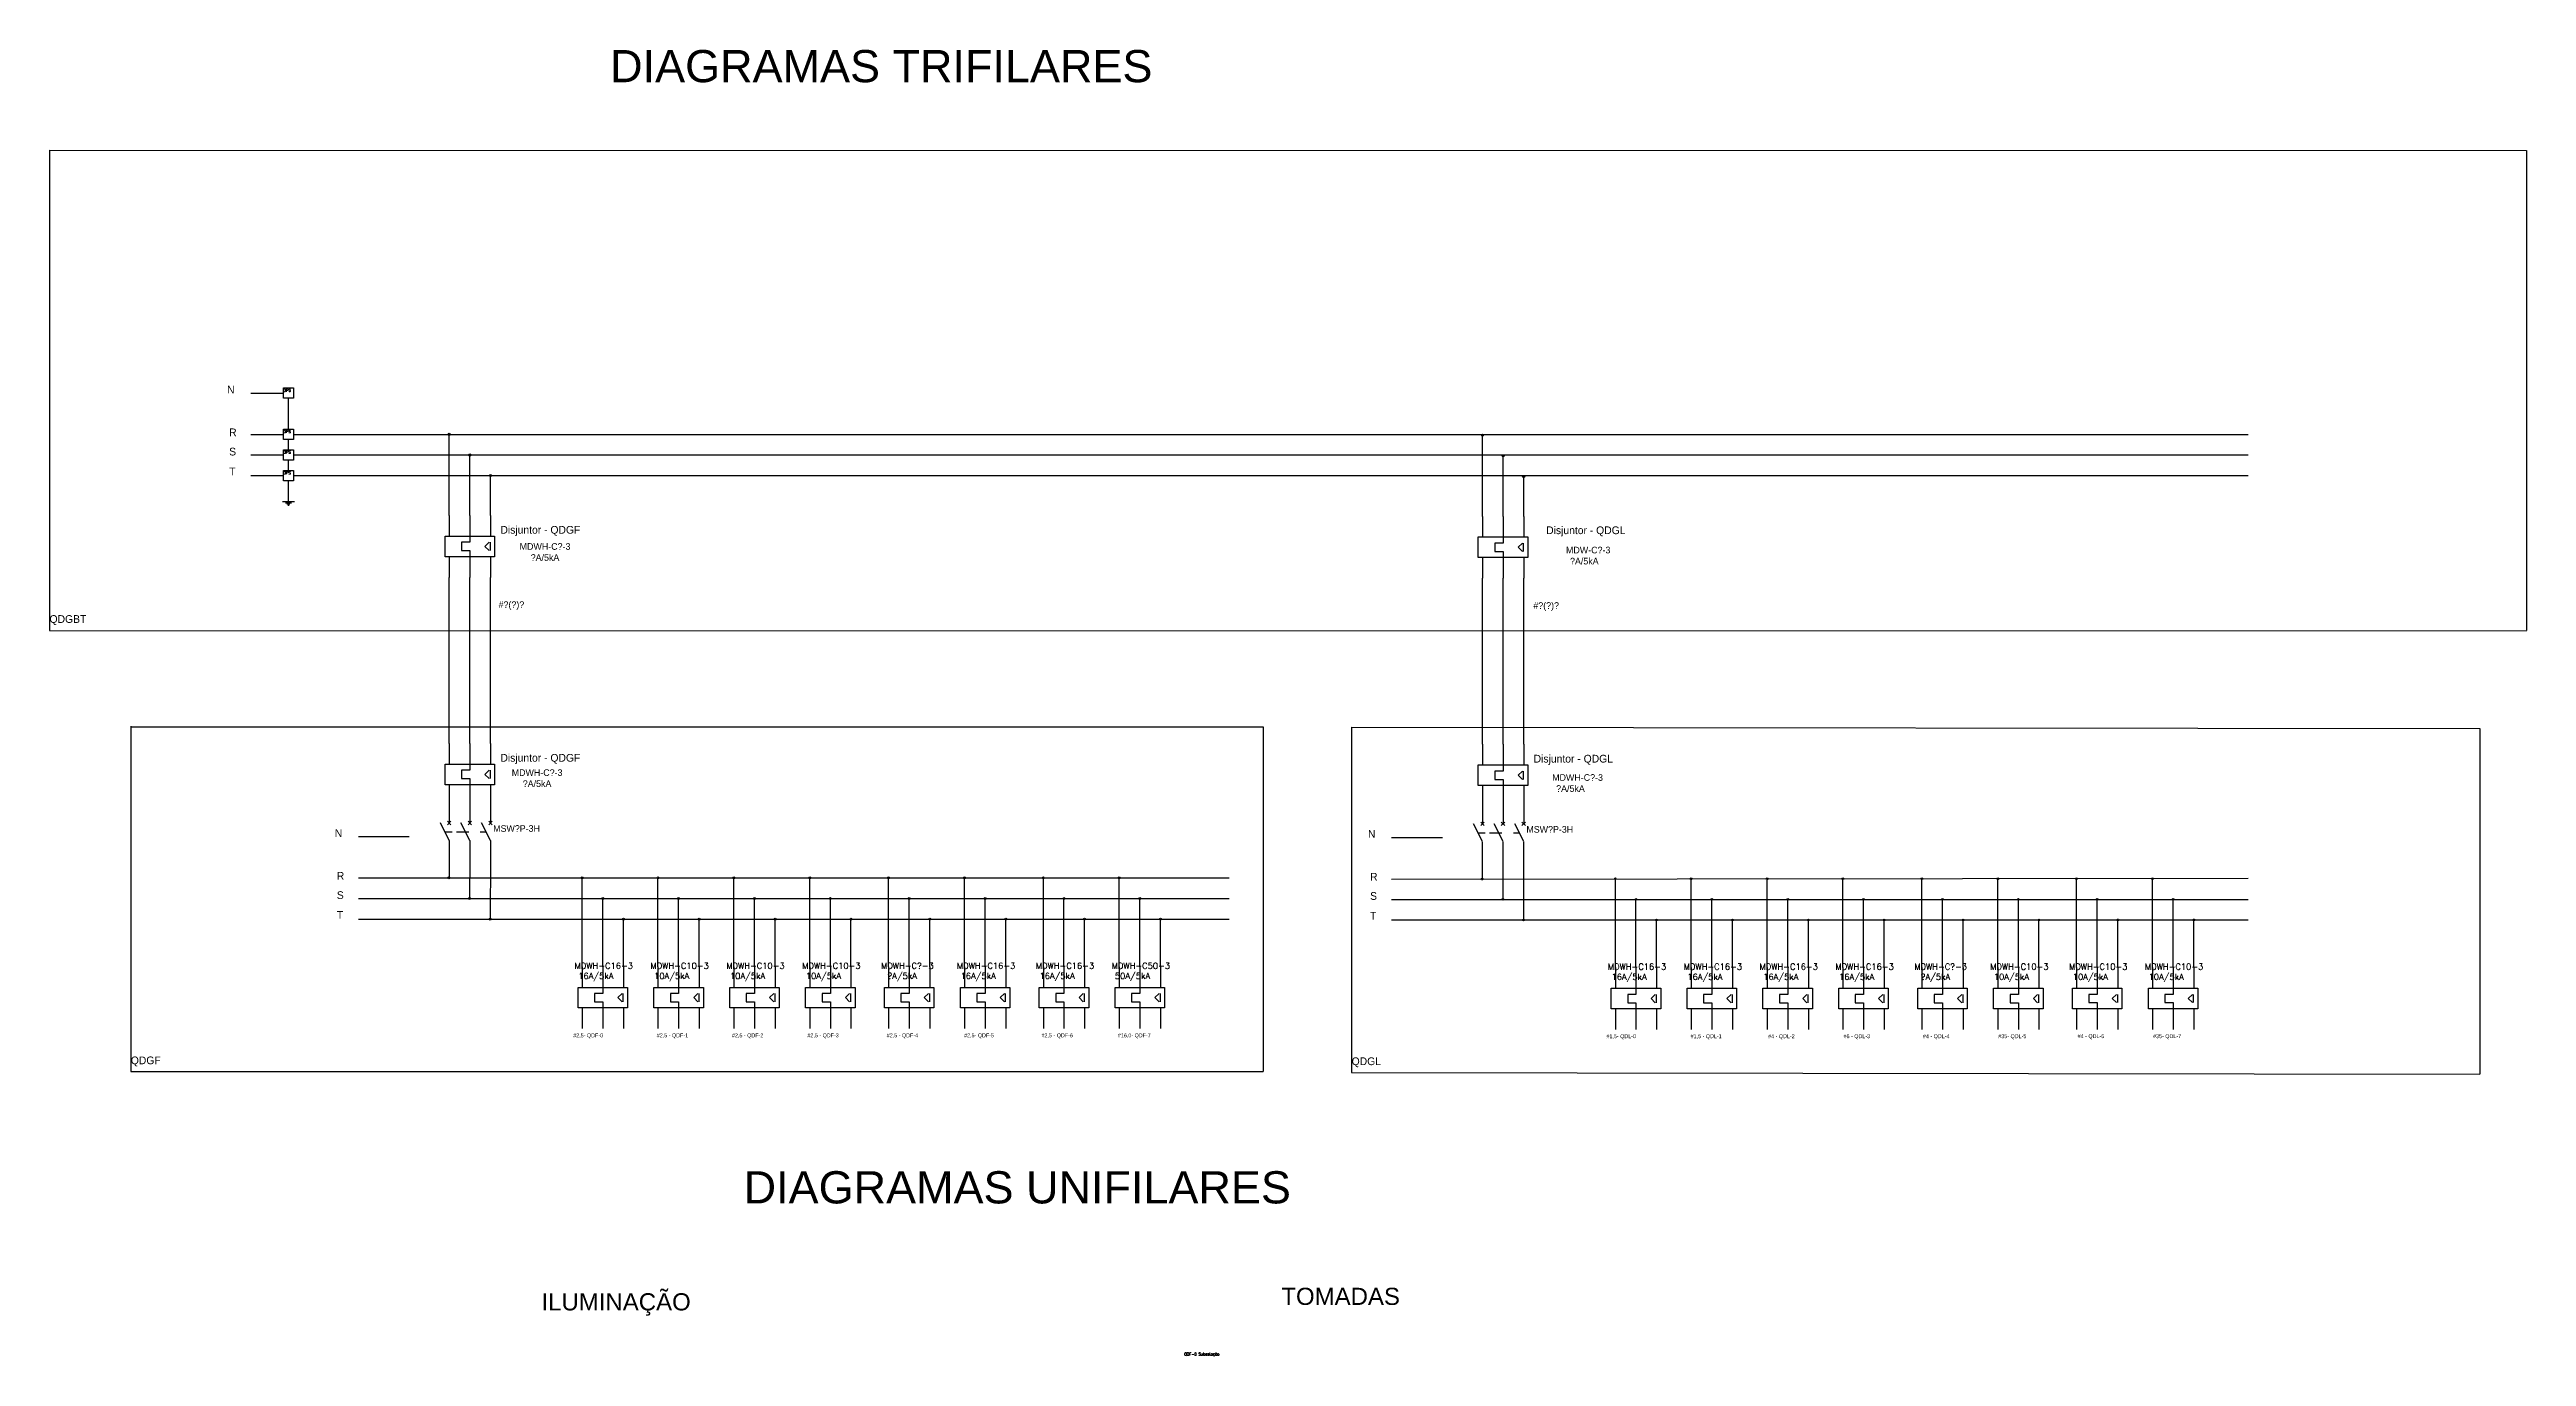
# Model space of a CAD drawing. Extents: x -259 to 641, y -96 to 322.
# Drawn here: x 443.4 to 641.4, y 211.3 to 315.8 of the extents above; entities that cross this region are included whole.
import ezdxf

# ---------------------------------------------------------------- set-up
doc = ezdxf.new("R2010")
doc.units = 0
doc.header["$MEASUREMENT"] = 0
doc.linetypes.add('CONTINU', pattern=[0])
for name, color, linetype in [('_ARQ-TEXTO', 4, 'Continuous'), ('ELET_TRIFILAR_TEXTO', 4, 'Continuous'), ('ELET_UNIFILAR_TEXTO', 4, 'Continuous')]:
    doc.layers.add(name, color=color, linetype=linetype)
doc.layers.add('ELET_TRIFILAR_DESENHO', color=5, linetype='Continuous', plot=False)
doc.styles.add('ROMANS', font='romans')
doc.styles.add('STYLE1', font='romans.shx')
doc.styles.add('textstyle4', font='arial.ttf')
doc.styles.add('textstyle5', font='')
doc.styles.get('textstyle5').set_extended_font_data('Standard')

# ---------------------------------------------------------------- blocks, each defined once
blk = doc.blocks.new('热件触点')
at = {"ltscale": 50}
for p, q in [((-10, 30), (-10, 20)), ((0, 30), (0, 20)), ((10, 30), (10, 20)), ((-4, 17), (-4, 13)), ((0, 17), (-4, 17)), ((-4, 13), (0, 13)), ((0, 20), (0, 17)), ((0, 13), (0, 10)), ((-10, 10), (-10, 0)), ((0, 10), (0, 0)), ((10, 10), (10, 0))]:
    blk.add_line(p, q, dxfattribs=at)
blk.add_lwpolyline([(-12, 20), (12, 20), (12, 10), (-12, 10)], close=True)

msp = doc.modelspace()

# ---------------------------------------------------------------- hatches: boundary and pattern name
at = {"layer": 'ELET_TRIFILAR_DESENHO', "ltscale": 50}
for points in [[(475.445, 285.071, 1), (475.281, 285.071, 1)], [(477.095, 283.422, 1), (476.93, 283.422, 1)], [(558.055, 285.001, 1), (557.89, 285.001, 1)], [(559.704, 283.352, 1), (559.539, 283.352, 1)], [(478.744, 281.773, 1), (478.579, 281.773, 1)], [(561.353, 281.703, 1), (561.188, 281.703, 1)], [(475.412, 249.612, 1), (475.271, 249.612, 1)], [(486.061, 249.612, 1), (485.92, 249.612, 1)], [(492.127, 249.612, 1), (491.985, 249.612, 1)], [(498.192, 249.612, 1), (498.051, 249.612, 1)], [(504.257, 249.612, 1), (504.116, 249.612, 1)], [(510.565, 249.613, 1), (510.424, 249.613, 1)], [(516.63, 249.613, 1), (516.489, 249.613, 1)], [(522.938, 249.614, 1), (522.797, 249.614, 1)], [(529.004, 249.614, 1), (528.862, 249.614, 1)], [(558.022, 249.516, 1), (557.881, 249.516, 1)], [(568.671, 249.541, 1), (568.53, 249.541, 1)], [(574.736, 249.541, 1), (574.595, 249.541, 1)], [(580.802, 249.541, 1), (580.66, 249.541, 1)], [(586.867, 249.541, 1), (586.726, 249.541, 1)], [(593.175, 249.543, 1), (593.034, 249.543, 1)], [(599.24, 249.543, 1), (599.099, 249.543, 1)], [(605.548, 249.544, 1), (605.407, 249.544, 1)], [(611.613, 249.544, 1), (611.472, 249.544, 1)], [(477.061, 247.963, 1), (476.92, 247.963, 1)], [(487.71, 247.963, 1), (487.569, 247.963, 1)], [(493.776, 247.963, 1), (493.635, 247.963, 1)], [(499.841, 247.963, 1), (499.7, 247.963, 1)], [(505.906, 247.963, 1), (505.765, 247.963, 1)], [(512.214, 247.963, 1), (512.073, 247.963, 1)], [(518.279, 247.963, 1), (518.138, 247.963, 1)], [(524.587, 247.964, 1), (524.446, 247.964, 1)], [(530.653, 247.964, 1), (530.512, 247.964, 1)], [(559.671, 247.892, 1), (559.53, 247.892, 1)], [(570.32, 247.892, 1), (570.179, 247.892, 1)], [(576.385, 247.892, 1), (576.244, 247.892, 1)], [(582.451, 247.892, 1), (582.31, 247.892, 1)], [(588.516, 247.892, 1), (588.375, 247.892, 1)], [(594.824, 247.892, 1), (594.683, 247.892, 1)], [(600.889, 247.892, 1), (600.748, 247.892, 1)], [(607.197, 247.894, 1), (607.056, 247.894, 1)], [(613.262, 247.894, 1), (613.121, 247.894, 1)], [(478.71, 246.313, 1), (478.569, 246.313, 1)], [(489.36, 246.313, 1), (489.218, 246.313, 1)], [(495.425, 246.313, 1), (495.284, 246.313, 1)], [(501.49, 246.313, 1), (501.349, 246.313, 1)], [(507.555, 246.313, 1), (507.414, 246.313, 1)], [(513.863, 246.315, 1), (513.722, 246.315, 1)], [(519.929, 246.315, 1), (519.787, 246.315, 1)], [(526.237, 246.316, 1), (526.095, 246.316, 1)], [(532.302, 246.316, 1), (532.161, 246.316, 1)], [(561.32, 246.243, 1), (561.179, 246.243, 1)], [(571.969, 246.243, 1), (571.828, 246.243, 1)], [(578.035, 246.243, 1), (577.893, 246.243, 1)], [(584.1, 246.243, 1), (583.959, 246.243, 1)], [(590.165, 246.243, 1), (590.024, 246.243, 1)], [(596.473, 246.244, 1), (596.332, 246.244, 1)], [(602.538, 246.244, 1), (602.397, 246.244, 1)], [(608.846, 246.246, 1), (608.705, 246.246, 1)], [(614.912, 246.246, 1), (614.77, 246.246, 1)]]:
    msp.add_hatch(color=256, dxfattribs=at).paths.add_polyline_path(points)

# ---------------------------------------------------------------- linework, layer by layer
at = {"layer": 'ELET_TRIFILAR_DESENHO'}
for p, q in [((443.412, 307.798), (443.409, 269.383)), ((443.412, 307.8), (641.445, 307.76)), ((641.445, 307.761), (641.442, 269.382)), ((475.363, 278.587), (475.363, 285.071)), ((477.012, 278.587), (477.012, 283.422)), ((557.973, 278.517), (557.973, 285.001)), ((559.622, 278.517), (559.622, 283.352)), ((478.661, 278.587), (478.661, 281.773)), ((561.271, 278.517), (561.271, 281.703)), ((462.026, 279.701), (462.994, 279.701)), ((462.268, 279.605), (462.752, 279.605)), ((462.389, 279.508), (462.631, 279.508)), ((462.449, 279.411), (462.57, 279.411)), ((475.363, 260.359), (475.363, 273.64)), ((477.012, 260.359), (477.012, 273.64)), ((478.661, 260.359), (478.661, 273.64)), ((557.973, 260.289), (557.973, 273.569)), ((559.622, 260.289), (559.622, 273.569)), ((561.271, 260.289), (561.271, 273.569)), ((443.409, 269.383), (641.442, 269.366)), ((449.907, 261.742), (449.907, 234.12)), ((449.907, 261.685), (540.435, 261.685)), ((540.435, 261.685), (540.435, 234.12)), ((547.516, 261.672), (547.516, 234.05)), ((547.516, 261.666), (637.719, 261.55)), ((637.719, 261.55), (637.719, 233.921)), ((475.363, 252.588), (474.657, 254)), ((475.222, 254.141), (475.504, 253.859)), ((475.504, 254.141), (475.222, 253.859)), ((475.363, 255.412), (475.363, 254)), ((477.012, 252.588), (476.306, 254)), ((476.871, 254.141), (477.153, 253.859)), ((477.153, 254.141), (476.871, 253.859)), ((477.012, 255.412), (477.012, 254)), ((478.661, 252.588), (477.955, 254)), ((478.52, 254.141), (478.802, 253.859)), ((478.802, 254.141), (478.52, 253.859)), ((478.661, 255.412), (478.661, 254)), ((557.973, 252.518), (557.267, 253.93)), ((557.832, 254.071), (558.114, 253.788)), ((558.114, 254.071), (557.832, 253.788)), ((557.973, 255.341), (557.973, 253.93)), ((559.622, 252.518), (558.916, 253.93)), ((559.481, 254.071), (559.763, 253.788)), ((559.763, 254.071), (559.481, 253.788)), ((559.622, 255.341), (559.622, 253.93)), ((561.271, 252.518), (560.565, 253.93)), ((561.13, 254.071), (561.412, 253.788)), ((561.412, 254.071), (561.13, 253.788)), ((561.271, 255.341), (561.271, 253.93)), ((475.01, 253.294), (475.593, 253.294)), ((475.363, 252.588), (475.363, 251.176)), ((475.938, 253.294), (476.922, 253.294)), ((477.012, 252.588), (477.012, 251.176)), ((477.849, 253.294), (478.308, 253.294)), ((478.661, 252.588), (478.661, 251.176)), ((557.62, 253.224), (558.202, 253.224)), ((557.952, 252.502), (557.952, 249.516)), ((558.548, 253.224), (559.532, 253.224)), ((559.601, 252.502), (559.601, 247.892)), ((560.459, 253.224), (560.918, 253.224)), ((561.25, 252.502), (561.25, 246.243)), ((485.991, 242.506), (485.991, 249.612)), ((492.056, 242.506), (492.056, 249.612)), ((498.121, 242.506), (498.121, 249.612)), ((504.187, 242.506), (504.187, 249.612)), ((510.495, 242.506), (510.495, 249.612)), ((516.56, 242.506), (516.56, 249.612)), ((522.868, 242.507), (522.868, 249.613)), ((528.933, 242.507), (528.933, 249.613)), ((568.601, 242.436), (568.601, 249.541)), ((574.666, 242.436), (574.666, 249.541)), ((580.731, 242.436), (580.731, 249.541)), ((586.796, 242.436), (586.796, 249.541)), ((593.104, 242.436), (593.104, 249.541)), ((599.17, 242.436), (599.17, 249.541)), ((605.478, 242.437), (605.478, 249.543)), ((611.543, 242.437), (611.543, 249.543)), ((487.64, 242.506), (487.64, 247.963)), ((493.705, 242.506), (493.705, 247.962)), ((499.77, 242.506), (499.77, 247.963)), ((505.836, 242.506), (505.836, 247.963)), ((512.144, 242.506), (512.144, 247.963)), ((518.209, 242.506), (518.209, 247.963)), ((524.517, 242.507), (524.517, 247.964)), ((530.582, 242.507), (530.582, 247.964)), ((570.25, 242.436), (570.25, 247.892)), ((576.315, 242.436), (576.315, 247.892)), ((582.38, 242.436), (582.38, 247.892)), ((588.445, 242.436), (588.445, 247.892)), ((594.753, 242.436), (594.753, 247.892)), ((600.819, 242.436), (600.819, 247.892)), ((607.127, 242.437), (607.127, 247.894)), ((613.192, 242.437), (613.192, 247.894)), ((487.64, 242.506), (487.64, 246.313)), ((489.289, 242.506), (489.289, 246.313)), ((495.354, 242.506), (495.354, 246.313)), ((499.77, 242.506), (499.77, 246.313)), ((501.419, 242.506), (501.419, 246.313)), ((505.836, 242.506), (505.836, 246.313)), ((507.485, 242.506), (507.485, 246.313)), ((512.144, 242.506), (512.144, 246.313)), ((513.793, 242.506), (513.793, 246.313)), ((518.209, 242.506), (518.209, 246.313)), ((519.858, 242.506), (519.858, 246.313)), ((524.517, 242.507), (524.517, 246.315)), ((526.166, 242.507), (526.166, 246.315)), ((530.582, 242.507), (530.582, 246.315)), ((532.231, 242.507), (532.231, 246.315)), ((570.25, 242.436), (570.25, 246.243)), ((571.899, 242.436), (571.899, 246.243)), ((577.964, 242.436), (577.964, 246.243)), ((582.38, 242.436), (582.38, 246.243)), ((584.029, 242.436), (584.029, 246.243)), ((588.445, 242.436), (588.445, 246.243)), ((590.094, 242.436), (590.094, 246.243)), ((594.753, 242.436), (594.753, 246.243)), ((596.402, 242.436), (596.402, 246.243)), ((600.819, 242.436), (600.819, 246.243)), ((602.468, 242.436), (602.468, 246.243)), ((607.127, 242.437), (607.127, 246.244)), ((608.776, 242.437), (608.776, 246.244)), ((613.192, 242.437), (613.192, 246.244)), ((614.841, 242.437), (614.841, 246.244)), ((449.907, 234.12), (540.435, 234.12)), ((547.516, 234.05), (637.719, 233.921))]:
    msp.add_line(p, q, dxfattribs=at)
at = {"layer": 'ELET_TRIFILAR_DESENHO', "ltscale": 50}
for p, q in [((459.492, 288.37), (462.102, 288.37)), ((459.492, 285.071), (462.102, 285.071)), ((459.492, 283.422), (462.102, 283.422)), ((462.918, 285.071), (619.202, 285.071)), ((462.918, 283.422), (619.202, 283.422)), ((459.492, 281.773), (462.102, 281.773)), ((462.918, 281.773), (619.202, 281.773)), ((468.1, 252.91), (472.162, 252.91)), ((550.709, 252.84), (554.772, 252.84)), ((468.1, 249.612), (537.728, 249.612)), ((550.709, 249.507), (619.202, 249.576)), ((468.1, 247.963), (537.728, 247.961)), ((550.709, 247.892), (619.203, 247.891)), ((468.1, 246.313), (537.728, 246.313)), ((550.709, 246.243), (619.203, 246.243))]:
    msp.add_line(p, q, dxfattribs=at)
at = {"layer": 'ELET_TRIFILAR_DESENHO', "linetype": 'CONTINU'}
for p, q in [((462.51, 285.487), (462.51, 287.954)), ((462.51, 283.838), (462.51, 284.656)), ((462.51, 282.189), (462.51, 283.007)), ((462.51, 279.701), (462.51, 281.357)), ((478.217, 276.113), (478.553, 276.443)), ((478.217, 276.113), (478.553, 275.783)), ((478.655, 275.783), (478.655, 276.443)), ((560.826, 276.043), (561.163, 276.373)), ((560.826, 276.043), (561.163, 275.713)), ((561.264, 275.713), (561.264, 276.373)), ((478.217, 257.885), (478.553, 258.215)), ((478.217, 257.885), (478.553, 257.555)), ((478.655, 257.555), (478.655, 258.215)), ((560.826, 257.815), (561.163, 258.145)), ((560.826, 257.815), (561.163, 257.485)), ((561.264, 257.485), (561.264, 258.145)), ((475.363, 251.176), (475.363, 249.612)), ((477.012, 251.176), (476.991, 247.963)), ((478.661, 251.176), (478.64, 246.384)), ((488.844, 240.033), (489.181, 240.362)), ((488.844, 240.033), (489.181, 239.703)), ((489.282, 239.703), (489.282, 240.362)), ((494.91, 240.033), (495.246, 240.362)), ((494.91, 240.033), (495.246, 239.703)), ((495.348, 239.703), (495.348, 240.362)), ((500.975, 240.033), (501.312, 240.362)), ((500.975, 240.033), (501.312, 239.703)), ((501.413, 239.703), (501.413, 240.362)), ((507.04, 240.033), (507.377, 240.362)), ((507.04, 240.033), (507.377, 239.703)), ((507.478, 239.703), (507.478, 240.362)), ((513.348, 240.033), (513.685, 240.362)), ((513.348, 240.033), (513.685, 239.703)), ((513.786, 239.703), (513.786, 240.362)), ((519.413, 240.033), (519.75, 240.362)), ((519.413, 240.033), (519.75, 239.703)), ((519.851, 239.703), (519.851, 240.362)), ((525.721, 240.034), (526.058, 240.364)), ((525.721, 240.034), (526.058, 239.704)), ((526.159, 239.704), (526.159, 240.364)), ((531.787, 240.034), (532.123, 240.364)), ((531.787, 240.034), (532.123, 239.704)), ((532.225, 239.704), (532.225, 240.364)), ((571.454, 239.962), (571.791, 240.292)), ((571.454, 239.962), (571.791, 239.633)), ((571.892, 239.633), (571.892, 240.292)), ((577.519, 239.962), (577.856, 240.292)), ((577.519, 239.962), (577.856, 239.633)), ((577.957, 239.633), (577.957, 240.292)), ((583.585, 239.962), (583.921, 240.292)), ((583.585, 239.962), (583.921, 239.633)), ((584.023, 239.633), (584.023, 240.292)), ((589.65, 239.962), (589.987, 240.292)), ((589.65, 239.962), (589.987, 239.633)), ((590.088, 239.633), (590.088, 240.292)), ((595.958, 239.962), (596.295, 240.292)), ((595.958, 239.962), (596.295, 239.633)), ((596.396, 239.633), (596.396, 240.292)), ((602.023, 239.962), (602.36, 240.292)), ((602.023, 239.962), (602.36, 239.633)), ((602.461, 239.633), (602.461, 240.292)), ((608.331, 239.964), (608.668, 240.293)), ((608.331, 239.964), (608.668, 239.634)), ((608.769, 239.634), (608.769, 240.293)), ((614.396, 239.964), (614.733, 240.293)), ((614.396, 239.964), (614.733, 239.634)), ((614.834, 239.634), (614.834, 240.293))]:
    msp.add_line(p, q, dxfattribs=at)
at = {"layer": 'ELET_TRIFILAR_DESENHO', "ltscale": 50}
for centre, radius in [((475.363, 285.071), 0.0825), ((477.012, 283.422), 0.0825), ((557.973, 285.001), 0.0825), ((559.622, 283.352), 0.0825), ((478.661, 281.773), 0.0825), ((561.271, 281.703), 0.0825), ((475.342, 249.612), 0.0706), ((485.991, 249.612), 0.0706), ((492.056, 249.612), 0.0706), ((498.121, 249.612), 0.0706), ((504.187, 249.612), 0.0706), ((510.495, 249.613), 0.0706), ((516.56, 249.613), 0.0706), ((522.868, 249.614), 0.0706), ((528.933, 249.614), 0.0706), ((557.952, 249.516), 0.0706), ((568.601, 249.541), 0.0706), ((574.666, 249.541), 0.0706), ((580.731, 249.541), 0.0706), ((586.796, 249.541), 0.0706), ((593.104, 249.543), 0.0706), ((599.17, 249.543), 0.0706), ((605.478, 249.544), 0.0706), ((611.543, 249.544), 0.0706), ((476.991, 247.963), 0.0706), ((487.64, 247.963), 0.0706), ((493.705, 247.963), 0.0706), ((499.77, 247.963), 0.0706), ((505.836, 247.963), 0.0706), ((512.144, 247.963), 0.0706), ((518.209, 247.963), 0.0706), ((524.517, 247.964), 0.0706), ((530.582, 247.964), 0.0706), ((559.601, 247.892), 0.0706), ((570.25, 247.892), 0.0706), ((576.315, 247.892), 0.0706), ((582.38, 247.892), 0.0706), ((588.445, 247.892), 0.0706), ((594.753, 247.892), 0.0706), ((600.819, 247.892), 0.0706), ((607.127, 247.894), 0.0706), ((613.192, 247.894), 0.0706), ((478.64, 246.313), 0.0706), ((489.289, 246.313), 0.0706), ((495.354, 246.313), 0.0706), ((501.419, 246.313), 0.0706), ((507.485, 246.313), 0.0706), ((513.793, 246.315), 0.0706), ((519.858, 246.315), 0.0706), ((526.166, 246.316), 0.0706), ((532.231, 246.316), 0.0706), ((561.25, 246.243), 0.0706), ((571.899, 246.243), 0.0706), ((577.964, 246.243), 0.0706), ((584.029, 246.243), 0.0706), ((590.094, 246.243), 0.0706), ((596.402, 246.244), 0.0706), ((602.468, 246.244), 0.0706), ((608.776, 246.246), 0.0706), ((614.841, 246.246), 0.0706)]:
    msp.add_circle(centre, radius, dxfattribs=at)
at = {"layer": 'ELET_TRIFILAR_TEXTO'}
for points in [[(462.102, 288.785), (462.918, 288.785), (462.918, 287.954), (462.102, 287.954)], [(462.102, 285.487), (462.918, 285.487), (462.918, 284.656), (462.102, 284.656)], [(462.102, 283.838), (462.918, 283.838), (462.918, 283.007), (462.102, 283.007)], [(462.102, 282.189), (462.918, 282.189), (462.918, 281.357), (462.102, 281.357)]]:
    msp.add_lwpolyline(points, close=True, dxfattribs=at)

# ---------------------------------------------------------------- block references
at = {"layer": 'ELET_TRIFILAR_DESENHO', "ltscale": 50, "xscale": 0.1649062137812907, "yscale": 0.1649062137812907, "zscale": 0.1649062137812907}
for p in [(477.012, 273.64), (559.622, 273.569), (477.012, 255.412), (559.622, 255.341), (487.64, 237.559), (493.705, 237.559), (499.77, 237.559), (505.836, 237.559), (512.144, 237.559), (518.209, 237.559), (524.517, 237.56), (530.582, 237.56), (570.25, 237.489), (576.315, 237.489), (582.38, 237.489), (588.445, 237.489), (594.753, 237.489), (600.819, 237.489), (607.127, 237.49), (613.192, 237.49)]:
    msp.add_blockref('热件触点', p, dxfattribs=at)

# ---------------------------------------------------------------- texts
at = {"layer": '_ARQ-TEXTO', "linetype": 'Continuous', "attachment_point": 1, "style": 'textstyle4'}
for s, insert, char_height, width in [('DIAGRAMAS TRIFILARES', (488.23, 315.801), 2.57438, 44.48312), ('DIAGRAMAS UNIFILARES', (498.903, 226.156), 2.57438, 44.48312), ('{\\H4x;ILUMINAÇÃO}^I', (482.74, 216.401), 0.34325, 27.38714), ('{\\H4x;TOMADAS^I}^I', (541.894, 216.839), 0.34325, 27.38714)]:
    msp.add_mtext(s, dxfattribs=dict(at, insert=insert, char_height=char_height, width=width))
at = {"layer": 'ELET_TRIFILAR_DESENHO', "ltscale": 50}
for s, p in [('N', (457.607, 288.345)), ('R', (457.771, 284.923)), ('S', (457.771, 283.383)), ('T', (457.771, 281.803)), ('N', (466.215, 252.885)), ('N', (548.824, 252.815)), ('R', (466.379, 249.463)), ('R', (548.989, 249.393)), ('S', (466.379, 247.923)), ('S', (548.989, 247.853)), ('T', (466.379, 246.343)), ('T', (548.989, 246.273))]:
    msp.add_text(s, height=0.618, dxfattribs=at).set_placement(p)
at = {"layer": 'ELET_TRIFILAR_TEXTO', "style": 'STYLE1'}
for p in [(461.965, 288.48), (461.965, 285.182), (461.965, 283.533), (461.965, 281.884)]:
    msp.add_text(' DPS', height=0.2201, dxfattribs=at).set_placement(p)
at = {"layer": 'ELET_TRIFILAR_TEXTO', "ltscale": 50}
for s, height, p in [('Disjuntor - QDGF', 0.6184, (479.458, 277.129)), ('Disjuntor - QDGL', 0.6184, (563.067, 277.094)), ('QDGBT', 0.6184, (443.409, 269.997)), ('Disjuntor - QDGF', 0.6184, (479.458, 258.901)), ('Disjuntor - QDGL', 0.6184, (562.067, 258.831)), ('MSW?P-3H ', 0.5294, (478.879, 253.294)), ('MSW?P-3H ', 0.5294, (561.489, 253.224)), ('QDGF', 0.6184, (449.907, 234.709)), ('QDGL', 0.6184, (547.516, 234.639))]:
    msp.add_text(s, height=height, dxfattribs=at).set_placement(p)
at = {"layer": 'ELET_TRIFILAR_TEXTO', "char_height": 0.53039, "attachment_point": 1}
for insert in [(483.339, 276.372), (482.705, 258.292)]:
    msp.add_mtext('\\pi-2.34255;MDWH-C?-3\\P\\pi-1.45857;?A/5kA', dxfattribs=dict(at, insert=insert))
at = {"layer": 'ELET_TRIFILAR_TEXTO', "attachment_point": 1}
for s, insert, char_height, width in [('MDW-C?-3\\P\\pi0.31861;?A/5kA', (564.657, 276.086), 0.53039, 3.55435), ('#?(?)?', (479.311, 271.72), 0.5304, 3.55435), ('#?(?)?', (562.042, 271.65), 0.5304, 3.55435), ('MDWH-C?-3\\P\\pi0.31861;?A/5kA', (563.55, 257.902), 0.53039, 3.55435), ('\\A1;#2,5{\\A0;- QDF-0}', (485.279, 237.175), 0.31113, 4.59861), ('\\A1;\\pi0.614;#2,5{\\A0; - QDF-1}', (491.344, 237.175), 0.31113, 4.59861), ('\\A1;\\pi0.56215;#2,5{\\A0; - QDF-2 }', (497.409, 237.175), 0.31113, 4.59861), ('\\A1;\\pi0.40658; #2,5{\\A0; - QDF-3}', (503.475, 237.175), 0.31113, 4.59861), ('\\A1;\\pi0.56215;#2,5{\\A0; - QDF-4}', (509.783, 237.175), 0.31113, 4.59861), ('\\A1;\\pi0.56215; #2,5{\\A0;- QDF-5}', (515.848, 237.175), 0.31113, 4.59861), ('\\A1;\\pi0.56215;#2,5{\\A0; - QDF-6}', (522.156, 237.176), 0.31113, 4.59861), ('\\A1;\\pi0.48436; #16,0{\\A0;- QDF-7}', (528.221, 237.176), 0.31113, 4.59861), ('\\A1;#1,5{\\A0;- QDL-0}', (567.889, 237.105), 0.31113, 4.59861), ('\\A1;\\pi0.66586;#1,5{\\A0; - QDL-1}', (573.954, 237.105), 0.31113, 4.59861), ('\\A1;\\pi0.7955;#4{\\A0; - QDL-2 }', (580.019, 237.105), 0.31113, 4.59861), ('\\A1;\\pi0.63993; #6{\\A0; - QDL-3}', (586.084, 237.105), 0.31113, 4.59861), ('\\A1;\\pi0.7955;#4{\\A0; - QDL-4}', (592.392, 237.105), 0.31113, 4.59861), ('\\A1;\\pi0.63993; #35{\\A0;- QDL-5}', (598.458, 237.105), 0.31113, 4.59861), ('\\A1;\\pi0.7955;#4{\\A0; - QDL-6}', (604.766, 237.106), 0.31113, 4.59861), ('\\A1;\\pi0.63993; #35{\\A0;- QDL-7}', (610.831, 237.106), 0.31113, 4.59861)]:
    msp.add_mtext(s, dxfattribs=dict(at, insert=insert, char_height=char_height, width=width))
at = {"layer": 'ELET_TRIFILAR_TEXTO', "char_height": 0.48627, "width": 3.55435, "attachment_point": 1, "style": 'ROMANS'}
for s, insert in [('MDWH-C16-3\\P\\pi0.29522;16A/5kA', (485.387, 242.824)), ('MDWH-C10-3\\P\\pi0.29522;10A/5kA', (491.452, 242.824)), ('MDWH-C10-3\\P\\pi0.29522;10A/5kA', (497.518, 242.824)), ('MDWH-C10-3\\P\\pi0.29522;10A/5kA', (503.583, 242.824)), ('MDWH-C?-3\\P\\pi0.5152;?A/5kA', (509.891, 242.824)), ('MDWH-C16-3\\P\\pi0.29522;16A/5kA', (515.956, 242.824)), ('MDWH-C16-3\\P\\pi0.29522;16A/5kA', (522.264, 242.825)), ('MDWH-C50-3\\P\\pi0.26048;50A/5kA', (528.329, 242.825)), ('MDWH-C16-3\\P\\pi0.29522;16A/5kA', (567.997, 242.753)), ('MDWH-C16-3\\P\\pi0.29522;16A/5kA', (574.062, 242.753)), ('MDWH-C16-3\\P\\pi0.29522;16A/5kA', (580.127, 242.753)), ('MDWH-C16-3\\P\\pi0.29522;16A/5kA', (586.193, 242.753)), ('MDWH-C?-3\\P\\pi0.5152;?A/5kA', (592.501, 242.753)), ('MDWH-C10-3\\P\\pi0.29522;10A/5kA', (598.566, 242.753)), ('MDWH-C10-3\\P\\pi0.29522;10A/5kA', (604.874, 242.755)), ('MDWH-C10-3\\P\\pi0.29522;10A/5kA', (610.939, 242.755))]:
    msp.add_mtext(s, dxfattribs=dict(at, insert=insert))
at = {"layer": 'ELET_UNIFILAR_TEXTO', "insert": (534.135, 211.65), "char_height": 0.23696, "width": 5.02128, "attachment_point": 1, "style": 'textstyle5'}
msp.add_mtext('QDF-0 Subestação', dxfattribs=at)

doc.saveas('drawing.dxf')
